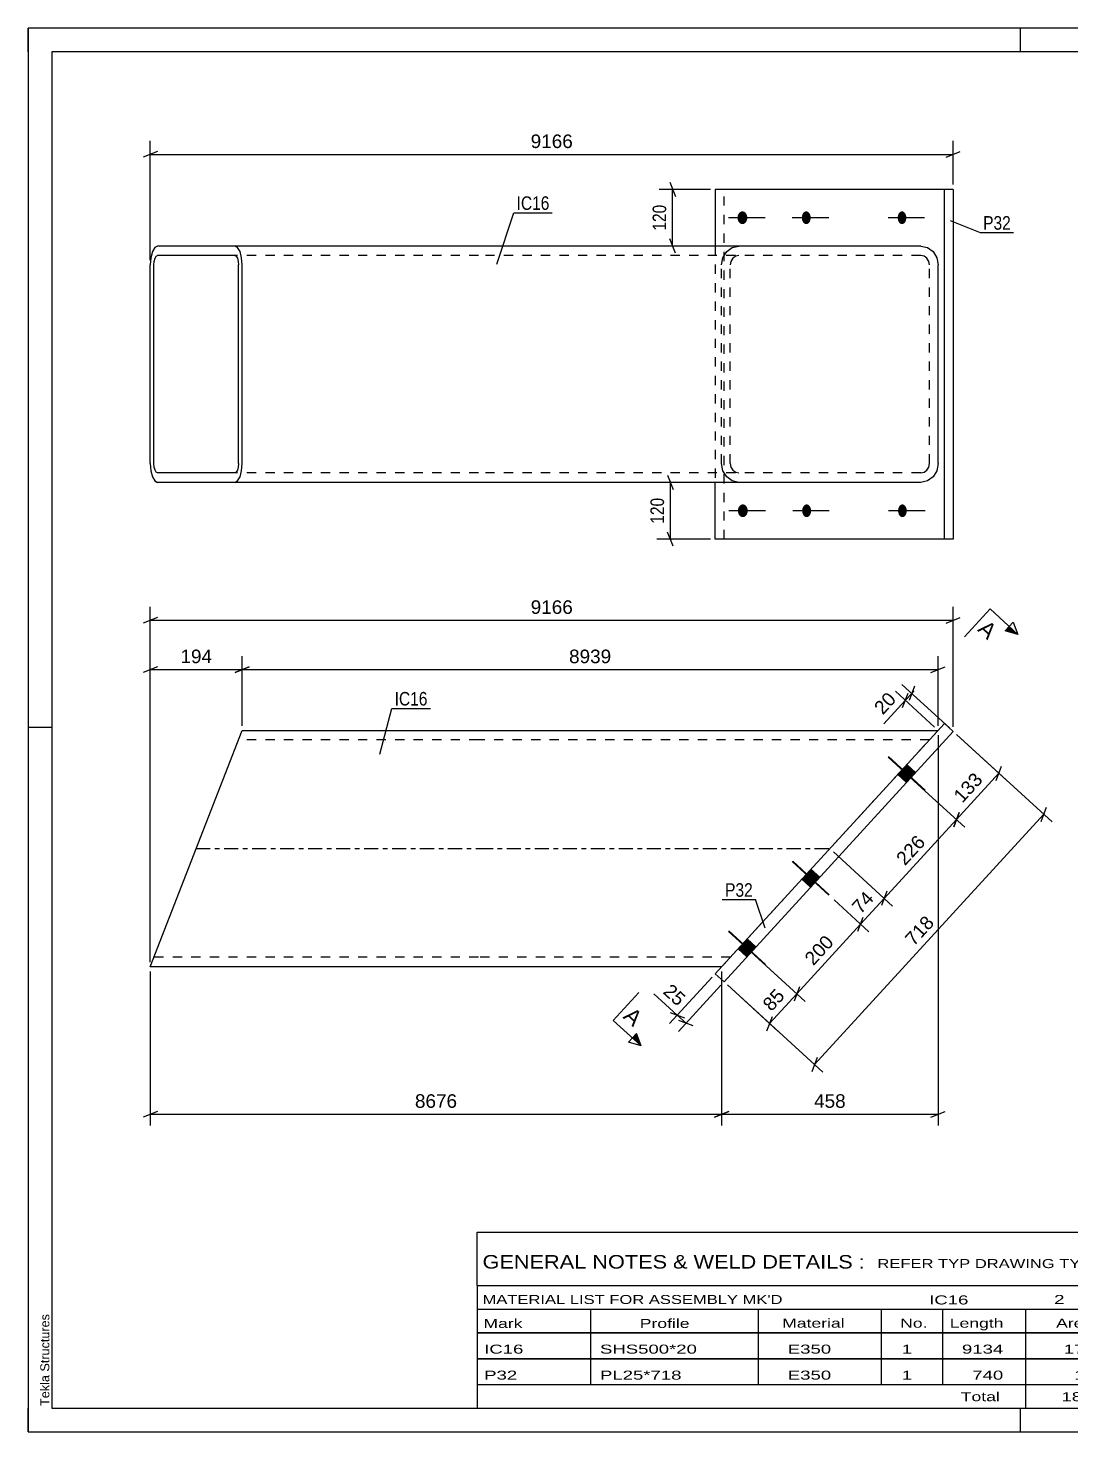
# Model space of a CAD drawing. Header units: millimetres. Extents: x 0 to 420, y 0 to 297.
# Drawn here: x 0 to 220.8, y 0 to 297 of the extents above; entities that cross this region are included whole.
import ezdxf

# ---------------------------------------------------------------- set-up
doc = ezdxf.new("R2010")
doc.units = ezdxf.units.MM
doc.linetypes.add('DXK_LINE_DOT2', pattern=[3.9198, 1.9599, -1.9599])
doc.linetypes.add('DXK_LINE_DOT3', pattern=[5.9187, 2.979, -0.9799, 0.9799, -0.9799])
doc.styles.add('Arial', font='ARIAL.TTF', dxfattribs={"height": 0.2})
doc.styles.add('Arial Narrow', font='ARIALN.TTF', dxfattribs={"height": 0.2})

# ---------------------------------------------------------------- blocks, each defined once
blk = doc.blocks.new('Unknown-762328251-1128')
at = {"color": 5, "linetype": 'Continuous'}
for p, q in [((420, 297), (0, 297)), ((0, 297), (0, 0)), ((0, 292), (0, 297)), ((210, 292), (210, 297)), ((415, 292), (5, 292)), ((5, 292), (5, 5)), ((5, 149), (0, 149)), ((0, 0), (0, 5)), ((5, 5), (415, 5)), ((210, 0), (210, 5)), ((0, 0), (420, 0))]:
    blk.add_line(p, q, dxfattribs=at)
at = {"color": 174, "linetype": 'Continuous', "style": 'Arial'}
blk.add_text('Tekla Structures', height=1.9102, rotation=90, dxfattribs=at).set_placement((4.5, 5.5))
blk = doc.blocks.new('Bolt-762328251-1296 - 1284')
at = {"linetype": 'Continuous'}
for points in [[(185.81, 141.07), (183.99, 139.08), (185.83, 137.39), (187.66, 139.39)], [(165.55, 118.95), (163.73, 116.96), (165.57, 115.27), (167.4, 117.26)], [(152.04, 104.2), (150.22, 102.21), (152.06, 100.52), (153.89, 102.51)]]:
    blk.add_hatch(color=1, dxfattribs=at).paths.add_polyline_path(points)
at = {"color": 1, "linetype": 'Continuous'}
for p, q in [((189.69, 135.69), (181.95, 142.78)), ((187.66, 139.39), (185.81, 141.07)), ((185.83, 137.39), (183.99, 139.08)), ((169.43, 113.56), (161.69, 120.65)), ((167.4, 117.26), (165.55, 118.95)), ((165.57, 115.27), (163.73, 116.96)), ((155.93, 98.81), (148.18, 105.9)), ((153.89, 102.51), (152.04, 104.2)), ((152.06, 100.52), (150.22, 102.21))]:
    blk.add_line(p, q, dxfattribs=at)
blk = doc.blocks.new('Part-762328251-1290 - 1284')
at = {"color": 2, "linetype": 'Continuous'}
for p, q in [((193.88, 149.89), (145.39, 96.94)), ((195.73, 148.2), (193.88, 149.89)), ((147.24, 95.25), (195.73, 148.2)), ((145.39, 96.94), (147.24, 95.25))]:
    blk.add_line(p, q, dxfattribs=at)
blk = doc.blocks.new('Part-762328251-1295 - 1284')
at = {"color": 2, "linetype": 'Continuous'}
for p, q in [((25.86, 98.41), (45.29, 148.41)), ((45.29, 148.41), (95.29, 148.41)), ((95.39, 148.41), (192.53, 148.41)), ((95.29, 98.41), (25.86, 98.41)), ((146.74, 98.41), (95.39, 98.41))]:
    blk.add_line(p, q, dxfattribs=at)
at = {"color": 7, "linetype": 'DXK_LINE_DOT2'}
for p, q in [((95.29, 146.41), (44.51, 146.41)), ((190.7, 146.41), (95.39, 146.41)), ((192.53, 148.41), (146.74, 98.41)), ((192.53, 148.41), (192.53, 148.41)), ((192.53, 148.41), (192.53, 148.41)), ((95.29, 100.41), (26.63, 100.41)), ((148.57, 100.41), (95.39, 100.41))]:
    blk.add_line(p, q, dxfattribs=at)
at = {"color": 7, "linetype": 'DXK_LINE_DOT3'}
for p, q in [((35.57, 123.41), (95.29, 123.41)), ((95.39, 123.41), (169.64, 123.41))]:
    blk.add_line(p, q, dxfattribs=at)
blk = doc.blocks.new('Bolt-762328251-1297 - 1284')
at = {"linetype": 'Continuous'}
for points in [[(185.9, 141.17), (184.07, 139.18), (185.92, 137.49), (187.74, 139.48)], [(165.64, 119.04), (163.81, 117.05), (165.66, 115.36), (167.48, 117.35)], [(152.13, 104.29), (150.31, 102.3), (152.15, 100.61), (153.97, 102.6)]]:
    blk.add_hatch(color=1, dxfattribs=at).paths.add_polyline_path(points)
at = {"color": 1, "linetype": 'Continuous'}
for p, q in [((189.78, 135.78), (182.04, 142.87)), ((187.74, 139.48), (185.9, 141.17)), ((185.92, 137.49), (184.07, 139.18)), ((169.52, 113.66), (161.77, 120.75)), ((167.48, 117.35), (165.64, 119.04)), ((165.66, 115.36), (163.81, 117.05)), ((156.01, 98.91), (148.27, 106)), ((153.97, 102.6), (152.13, 104.29)), ((152.15, 100.61), (150.31, 102.3))]:
    blk.add_line(p, q, dxfattribs=at)
blk = doc.blocks.new('Bolt-762328251-1253 - 1219')
at = {"linetype": 'Continuous'}
for points in [[(152.17, 256.88), (152.15, 256.6), (152.08, 256.33), (151.97, 256.08), (151.83, 255.87), (151.65, 255.71), (151.45, 255.59), (151.24, 255.53), (151.02, 255.53), (150.81, 255.59), (150.61, 255.71), (150.44, 255.87), (150.29, 256.08), (150.18, 256.33), (150.11, 256.6), (150.09, 256.88), (150.11, 257.16), (150.18, 257.43), (150.29, 257.67), (150.44, 257.88), (150.61, 258.05), (150.81, 258.16), (151.02, 258.22), (151.24, 258.22), (151.45, 258.16), (151.65, 258.05), (151.83, 257.88), (151.97, 257.67), (152.08, 257.43), (152.15, 257.16)], [(165.58, 256.88), (165.56, 256.6), (165.5, 256.33), (165.4, 256.08), (165.27, 255.87), (165.11, 255.71), (164.93, 255.59), (164.74, 255.53), (164.54, 255.53), (164.35, 255.59), (164.17, 255.71), (164.01, 255.87), (163.88, 256.08), (163.78, 256.33), (163.72, 256.6), (163.7, 256.88), (163.72, 257.16), (163.78, 257.43), (163.88, 257.67), (164.01, 257.88), (164.17, 258.05), (164.35, 258.16), (164.54, 258.22), (164.74, 258.22), (164.93, 258.16), (165.11, 258.05), (165.27, 257.88), (165.4, 257.67), (165.5, 257.43), (165.56, 257.16)], [(185.81, 256.88), (185.79, 256.6), (185.73, 256.33), (185.64, 256.08), (185.51, 255.87), (185.36, 255.71), (185.18, 255.59), (185, 255.53), (184.81, 255.53), (184.62, 255.59), (184.44, 255.71), (184.29, 255.87), (184.16, 256.08), (184.07, 256.33), (184.01, 256.6), (183.99, 256.88), (184.01, 257.16), (184.07, 257.43), (184.16, 257.67), (184.29, 257.88), (184.44, 258.05), (184.62, 258.16), (184.81, 258.22), (185, 258.22), (185.18, 258.16), (185.36, 258.05), (185.51, 257.88), (185.64, 257.67), (185.73, 257.43), (185.79, 257.16)]]:
    blk.add_hatch(color=1, dxfattribs=at).paths.add_polyline_path(points)
at = {"color": 1, "linetype": 'Continuous'}
for p, q in [((155.93, 256.88), (148.18, 256.88)), ((169.43, 256.88), (161.69, 256.88)), ((189.69, 256.88), (181.95, 256.88))]:
    blk.add_line(p, q, dxfattribs=at)
blk = doc.blocks.new('Part-762328251-1237 - 1219')
at = {"color": 2, "linetype": 'Continuous'}
for p, q in [((145.39, 262.88), (145.39, 250.88)), ((193.88, 262.88), (145.39, 262.88)), ((195.73, 262.88), (193.88, 262.88)), ((193.88, 188.88), (193.88, 262.88)), ((195.73, 262.88), (195.73, 188.88)), ((145.39, 188.88), (145.39, 200.88)), ((195.73, 188.88), (145.39, 188.88))]:
    blk.add_line(p, q, dxfattribs=at)
at = {"color": 7, "linetype": 'DXK_LINE_DOT2'}
for p, q in [((147.24, 188.88), (147.24, 262.88)), ((145.39, 250.88), (145.39, 200.88))]:
    blk.add_line(p, q, dxfattribs=at)
blk = doc.blocks.new('Part-762328251-1252 - 1219')
at = {"color": 2, "linetype": 'Continuous'}
for p, q in [((26.31, 249.71), (25.98, 248.41)), ((26.82, 250.57), (26.31, 249.71)), ((27.41, 250.88), (26.82, 250.57)), ((95.29, 250.88), (27.41, 250.88)), ((44.33, 250.57), (43.74, 250.88)), ((44.84, 249.71), (44.33, 250.57)), ((45.17, 248.41), (44.84, 249.71)), ((188.87, 250.88), (95.39, 250.88)), ((188.87, 250.88), (190.27, 250.57)), ((190.27, 250.57), (191.46, 249.71)), ((191.46, 249.71), (192.25, 248.41)), ((25.98, 248.41), (25.86, 246.88)), ((25.86, 204.88), (25.86, 246.88)), ((26.63, 246.88), (26.69, 247.64)), ((26.63, 204.88), (26.63, 246.88)), ((26.69, 247.64), (26.86, 248.29)), ((26.86, 248.29), (27.11, 248.73)), ((27.11, 248.73), (27.41, 248.88)), ((43.74, 248.88), (27.41, 248.88)), ((43.74, 248.88), (44.03, 248.73)), ((44.03, 248.73), (44.29, 248.29)), ((44.29, 248.29), (44.46, 247.64)), ((44.46, 247.64), (44.51, 246.88)), ((44.51, 204.88), (44.51, 246.88)), ((45.29, 246.88), (45.17, 248.41)), ((45.29, 204.88), (45.29, 246.88)), ((192.25, 248.41), (192.53, 246.88)), ((192.53, 204.88), (192.53, 246.88)), ((25.86, 204.88), (25.98, 203.35)), ((25.98, 203.35), (26.31, 202.05)), ((26.31, 202.05), (26.82, 201.18)), ((26.69, 204.11), (26.63, 204.88)), ((26.86, 203.46), (26.69, 204.11)), ((27.11, 203.03), (26.86, 203.46)), ((27.41, 202.88), (27.11, 203.03)), ((43.74, 202.88), (27.41, 202.88)), ((44.03, 203.03), (43.74, 202.88)), ((44.29, 203.46), (44.03, 203.03)), ((44.46, 204.11), (44.29, 203.46)), ((44.33, 201.18), (44.84, 202.05)), ((44.51, 204.88), (44.46, 204.11)), ((44.84, 202.05), (45.17, 203.35)), ((45.17, 203.35), (45.29, 204.88)), ((191.46, 202.05), (190.27, 201.18)), ((192.25, 203.35), (191.46, 202.05)), ((192.53, 204.88), (192.25, 203.35)), ((26.82, 201.18), (27.41, 200.88)), ((95.29, 200.88), (27.41, 200.88)), ((43.74, 200.88), (44.33, 201.18)), ((188.87, 200.88), (95.39, 200.88)), ((190.27, 201.18), (188.87, 200.88))]:
    blk.add_line(p, q, dxfattribs=at)
at = {"color": 7, "linetype": 'DXK_LINE_DOT2'}
for p, q in [((147.02, 248.41), (147.82, 249.71)), ((147.82, 249.71), (149, 250.57)), ((149, 250.57), (150.41, 250.88)), ((95.29, 248.88), (43.74, 248.88)), ((188.87, 248.88), (95.39, 248.88)), ((146.74, 246.88), (147.02, 248.41)), ((146.74, 204.88), (146.74, 246.88)), ((148.71, 247.64), (148.57, 246.88)), ((148.57, 204.88), (148.57, 246.88)), ((149.11, 248.29), (148.71, 247.64)), ((149.71, 248.73), (149.11, 248.29)), ((150.41, 248.88), (149.71, 248.73)), ((189.57, 248.73), (188.87, 248.88)), ((190.16, 248.29), (189.57, 248.73)), ((190.56, 247.64), (190.16, 248.29)), ((190.7, 246.88), (190.56, 247.64)), ((190.7, 204.88), (190.7, 246.88)), ((95.29, 202.88), (43.74, 202.88)), ((188.87, 202.88), (95.39, 202.88)), ((147.02, 203.35), (146.74, 204.88)), ((147.82, 202.05), (147.02, 203.35)), ((149, 201.18), (147.82, 202.05)), ((148.57, 204.88), (148.71, 204.11)), ((148.71, 204.11), (149.11, 203.46)), ((149.11, 203.46), (149.71, 203.03)), ((149.71, 203.03), (150.41, 202.88)), ((188.87, 202.88), (189.57, 203.03)), ((189.57, 203.03), (190.16, 203.46)), ((190.16, 203.46), (190.56, 204.11)), ((190.56, 204.11), (190.7, 204.88)), ((150.41, 200.88), (149, 201.18))]:
    blk.add_line(p, q, dxfattribs=at)
blk = doc.blocks.new('Bolt-762328251-1254 - 1219')
at = {"linetype": 'Continuous'}
for points in [[(152.26, 194.88), (152.24, 194.6), (152.17, 194.33), (152.06, 194.08), (151.91, 193.87), (151.74, 193.71), (151.54, 193.59), (151.33, 193.53), (151.11, 193.53), (150.9, 193.59), (150.7, 193.71), (150.52, 193.87), (150.38, 194.08), (150.27, 194.33), (150.2, 194.6), (150.18, 194.88), (150.2, 195.16), (150.27, 195.43), (150.38, 195.67), (150.52, 195.88), (150.7, 196.05), (150.9, 196.16), (151.11, 196.22), (151.33, 196.22), (151.54, 196.16), (151.74, 196.05), (151.91, 195.88), (152.06, 195.67), (152.17, 195.43), (152.24, 195.16)], [(165.67, 194.88), (165.65, 194.6), (165.59, 194.33), (165.49, 194.08), (165.36, 193.87), (165.2, 193.71), (165.02, 193.59), (164.82, 193.53), (164.63, 193.53), (164.43, 193.59), (164.25, 193.71), (164.09, 193.87), (163.96, 194.08), (163.86, 194.33), (163.8, 194.6), (163.78, 194.88), (163.8, 195.16), (163.86, 195.43), (163.96, 195.67), (164.09, 195.88), (164.25, 196.05), (164.43, 196.16), (164.63, 196.22), (164.82, 196.22), (165.02, 196.16), (165.2, 196.05), (165.36, 195.88), (165.49, 195.67), (165.59, 195.43), (165.65, 195.16)], [(185.9, 194.88), (185.88, 194.6), (185.82, 194.33), (185.72, 194.08), (185.6, 193.87), (185.44, 193.71), (185.27, 193.59), (185.08, 193.53), (184.89, 193.53), (184.7, 193.59), (184.53, 193.71), (184.38, 193.87), (184.25, 194.08), (184.15, 194.33), (184.09, 194.6), (184.07, 194.88), (184.09, 195.16), (184.15, 195.43), (184.25, 195.67), (184.38, 195.88), (184.53, 196.05), (184.7, 196.16), (184.89, 196.22), (185.08, 196.22), (185.27, 196.16), (185.44, 196.05), (185.6, 195.88), (185.72, 195.67), (185.82, 195.43), (185.88, 195.16)]]:
    blk.add_hatch(color=1, dxfattribs=at).paths.add_polyline_path(points)
at = {"color": 1, "linetype": 'Continuous'}
for p, q in [((156.01, 194.88), (148.27, 194.88)), ((169.52, 194.88), (161.77, 194.88)), ((189.78, 194.88), (182.04, 194.88))]:
    blk.add_line(p, q, dxfattribs=at)
blk = doc.blocks.new('StraightDimension-762328251-1321 - 1284')
at = {"color": 7, "linetype": 'Continuous'}
for p, q in [((27.36, 172.32), (24.36, 171.12)), ((25.86, 99.41), (25.86, 174.57)), ((194.23, 171.12), (197.23, 172.32)), ((195.73, 149.2), (195.73, 174.57)), ((25.86, 171.72), (195.73, 171.72))]:
    blk.add_line(p, q, dxfattribs=at)
at = {"color": 0}
blk.add_wipeout([(115.84, 172.47), (115.84, 176.67), (105.74, 176.67), (105.74, 172.47)], dxfattribs=at)
at = {"color": 3, "style": 'Arial'}
blk.add_text('9166', height=2.865, dxfattribs=at).set_placement((106.34, 173.07))
blk = doc.blocks.new('StraightDimension-762328251-1429 - 1284')
at = {"color": 7, "linetype": 'Continuous'}
for p, q in [((144.72, 96.2), (135.73, 86.39)), ((146.56, 94.51), (137.58, 84.7)), ((135.84, 88.73), (138.87, 87.59)), ((137.36, 88.16), (139.2, 86.47)), ((140.71, 85.9), (137.69, 87.04))]:
    blk.add_line(p, q, dxfattribs=at)
at = {"color": 0}
blk.add_wipeout([(137.47, 89.07), (140.31, 92.16), (136.15, 95.98), (133.31, 92.88)], dxfattribs=at)
at = {"color": 7, "linetype": 'Continuous'}
blk.add_line((137.36, 88.16), (132.42, 92.68), dxfattribs=at)
blk.add_line((137.36, 88.16), (132.42, 92.68), dxfattribs=at)
at = {"color": 3, "style": 'Arial'}
blk.add_text('25', height=2.865, rotation=-42.4848, dxfattribs=at).set_placement((134.16, 92.92))
blk = doc.blocks.new('StraightDimension-762328251-1441 - 1284')
at = {"color": 7, "linetype": 'Continuous'}
for p, q in [((196.46, 147.52), (216.65, 129.04)), ((214.31, 129.15), (215.45, 132.17)), ((166.39, 77.71), (214.88, 130.66)), ((147.97, 94.57), (168.16, 76.09)), ((166.96, 79.22), (165.82, 76.2))]:
    blk.add_line(p, q, dxfattribs=at)
at = {"color": 0}
blk.add_wipeout([(192.74, 107.59), (189.64, 110.43), (184.33, 104.62), (187.42, 101.79)], dxfattribs=at)
at = {"color": 3, "style": 'Arial'}
blk.add_text('718', height=2.865, rotation=47.5154, dxfattribs=at).set_placement((187.39, 102.63))
blk = doc.blocks.new('StraightDimension-762328251-1306 - 1284')
at = {"color": 7, "linetype": 'Continuous'}
for p, q in [((192.53, 147.41), (192.53, 64.82)), ((146.74, 97.41), (146.74, 64.82)), ((148.24, 67.82), (145.24, 66.62)), ((146.74, 67.22), (192.53, 67.22)), ((191.03, 66.62), (194.03, 67.82))]:
    blk.add_line(p, q, dxfattribs=at)
at = {"color": 0}
blk.add_wipeout([(173.57, 67.97), (173.57, 72.17), (165.7, 72.17), (165.7, 67.97)], dxfattribs=at)
at = {"color": 3, "style": 'Arial'}
blk.add_text('458', height=2.865, dxfattribs=at).set_placement((166.3, 68.57))
blk = doc.blocks.new('StraightDimension-762328251-1312 - 1284')
at = {"color": 7, "linetype": 'Continuous'}
for p, q in [((25.86, 97.41), (25.86, 64.82)), ((146.74, 97.41), (146.74, 64.82)), ((27.36, 67.82), (24.36, 66.62)), ((25.86, 67.22), (146.74, 67.22)), ((145.24, 66.62), (148.24, 67.82))]:
    blk.add_line(p, q, dxfattribs=at)
at = {"color": 0}
blk.add_wipeout([(91.35, 67.97), (91.35, 72.17), (81.25, 72.17), (81.25, 67.97)], dxfattribs=at)
at = {"color": 3, "style": 'Arial'}
blk.add_text('8676', height=2.865, dxfattribs=at).set_placement((81.85, 68.57))
blk = doc.blocks.new('StraightDimension-762328251-1332 - 1284')
at = {"color": 7, "linetype": 'Continuous'}
for p, q in [((45.29, 149.41), (45.29, 164.14)), ((192.53, 149.41), (192.53, 164.14)), ((46.79, 161.89), (43.79, 160.69)), ((45.29, 161.29), (192.53, 161.29)), ((191.03, 160.69), (194.03, 161.89))]:
    blk.add_line(p, q, dxfattribs=at)
at = {"color": 0}
blk.add_wipeout([(123.96, 162.04), (123.96, 166.24), (113.86, 166.24), (113.86, 162.04)], dxfattribs=at)
at = {"color": 3, "style": 'Arial'}
blk.add_text('8939', height=2.865, dxfattribs=at).set_placement((114.46, 162.64))
blk = doc.blocks.new('StraightDimension-762328251-1343 - 1284')
at = {"color": 7, "linetype": 'Continuous'}
for p, q in [((25.86, 99.41), (25.86, 164.14)), ((45.29, 149.41), (45.29, 164.14)), ((27.36, 161.89), (24.36, 160.69)), ((25.86, 161.29), (45.29, 161.29)), ((43.79, 160.69), (46.79, 161.89))]:
    blk.add_line(p, q, dxfattribs=at)
at = {"color": 0}
blk.add_wipeout([(39.51, 162.04), (39.51, 166.24), (31.64, 166.24), (31.64, 162.04)], dxfattribs=at)
at = {"color": 3, "style": 'Arial'}
blk.add_text('194', height=2.865, dxfattribs=at).set_placement((32.24, 162.64))
blk = doc.blocks.new('StraightDimension-762328251-1453 - 1284')
at = {"color": 7, "linetype": 'Continuous'}
for p, q in [((194.99, 148.87), (184.85, 158.16)), ((187.52, 157.75), (186.38, 154.72)), ((191.79, 149.09), (183.49, 156.69)), ((185.03, 153.25), (186.17, 156.27)), ((185.6, 154.76), (186.95, 156.24)), ((186.95, 156.24), (187.44, 156.77))]:
    blk.add_line(p, q, dxfattribs=at)
at = {"color": 0}
blk.add_wipeout([(184.69, 154.88), (181.59, 157.72), (177.78, 153.55), (180.87, 150.72)], dxfattribs=at)
at = {"color": 7, "linetype": 'Continuous'}
blk.add_line((185.6, 154.76), (181.07, 149.82), dxfattribs=at)
blk.add_line((185.6, 154.76), (181.07, 149.82), dxfattribs=at)
at = {"color": 3, "style": 'Arial'}
blk.add_text('20', height=2.865, rotation=47.5154, dxfattribs=at).set_placement((180.84, 151.56))
blk = doc.blocks.new('StraightDimension-762328251-3483 - 1284')
at = {"color": 7, "linetype": 'Continuous'}
for p, q in [((196.46, 147.52), (207.15, 137.73)), ((204.81, 137.84), (205.95, 140.86)), ((187.48, 137.71), (198.17, 127.92)), ((196.4, 129.54), (205.38, 139.35)), ((196.97, 131.06), (195.83, 128.03))]:
    blk.add_line(p, q, dxfattribs=at)
at = {"color": 0}
blk.add_wipeout([(203, 137.86), (199.9, 140.69), (194.59, 134.89), (197.68, 132.05)], dxfattribs=at)
at = {"color": 3, "style": 'Arial'}
blk.add_text('133', height=2.865, rotation=47.5154, dxfattribs=at).set_placement((197.65, 132.9))
blk = doc.blocks.new('StraightDimension-762328251-3484 - 1284')
at = {"color": 7, "linetype": 'Continuous'}
for p, q in [((187.48, 137.71), (198.17, 127.92)), ((195.83, 128.03), (196.97, 131.06)), ((181.14, 112.88), (196.4, 129.54)), ((170.37, 122.73), (182.91, 111.26)), ((181.71, 114.39), (180.57, 111.37))]:
    blk.add_line(p, q, dxfattribs=at)
at = {"color": 0}
blk.add_wipeout([(190.88, 124.62), (187.78, 127.46), (182.46, 121.65), (185.56, 118.81)], dxfattribs=at)
at = {"color": 3, "style": 'Arial'}
blk.add_text('226', height=2.865, rotation=47.5154, dxfattribs=at).set_placement((185.52, 119.66))
blk = doc.blocks.new('StraightDimension-762328251-3485 - 1284')
at = {"color": 7, "linetype": 'Continuous'}
for p, q in [((170.37, 122.73), (182.91, 111.26)), ((176.14, 107.42), (181.14, 112.88)), ((181.71, 114.39), (180.57, 111.37)), ((170.54, 112.55), (177.91, 105.8)), ((175.57, 105.91), (176.71, 108.93))]:
    blk.add_line(p, q, dxfattribs=at)
at = {"color": 0}
blk.add_wipeout([(179.99, 112.74), (176.9, 115.57), (173.08, 111.41), (176.18, 108.57)], dxfattribs=at)
at = {"color": 3, "style": 'Arial'}
blk.add_text('74', height=2.865, rotation=47.5154, dxfattribs=at).set_placement((176.14, 109.42))
blk = doc.blocks.new('StraightDimension-762328251-3486 - 1284')
at = {"color": 7, "linetype": 'Continuous'}
for p, q in [((170.54, 112.55), (177.91, 105.8)), ((162.64, 92.67), (176.14, 107.42)), ((175.57, 105.91), (176.71, 108.93)), ((153.71, 100.84), (164.41, 91.05)), ((163.21, 94.18), (162.06, 91.16))]:
    blk.add_line(p, q, dxfattribs=at)
at = {"color": 0}
blk.add_wipeout([(171.49, 103.45), (168.4, 106.29), (163.08, 100.49), (166.18, 97.65)], dxfattribs=at)
at = {"color": 3, "style": 'Arial'}
blk.add_text('200', height=2.865, rotation=47.5154, dxfattribs=at).set_placement((166.14, 98.5))
blk = doc.blocks.new('StraightDimension-762328251-3487 - 1284')
at = {"color": 7, "linetype": 'Continuous'}
for p, q in [((153.71, 100.84), (164.41, 91.05)), ((147.97, 94.57), (158.66, 84.78)), ((156.89, 86.4), (162.64, 92.67)), ((163.21, 94.18), (162.06, 91.16)), ((156.32, 84.89), (157.47, 87.91))]:
    blk.add_line(p, q, dxfattribs=at)
at = {"color": 0}
blk.add_wipeout([(161.12, 92.12), (158.02, 94.96), (154.21, 90.8), (157.3, 87.96)], dxfattribs=at)
at = {"color": 3, "style": 'Arial'}
blk.add_text('85', height=2.865, rotation=47.5154, dxfattribs=at).set_placement((157.27, 88.81))
blk = doc.blocks.new('StraightDimension-762328251-1257 - 1219')
at = {"color": 7, "linetype": 'Continuous'}
for p, q in [((135.3, 202.38), (136.5, 199.38)), ((144.39, 200.88), (133.05, 200.88)), ((135.9, 188.88), (135.9, 200.88)), ((136.5, 187.38), (135.3, 190.38)), ((144.39, 188.88), (133.05, 188.88))]:
    blk.add_line(p, q, dxfattribs=at)
at = {"color": 0}
blk.add_wipeout([(135.15, 198.22), (130.95, 198.22), (130.95, 191.54), (135.15, 191.54)], dxfattribs=at)
at = {"color": 3, "style": 'Arial Narrow'}
blk.add_text('120', height=2.863, rotation=90.0002, dxfattribs=at).set_placement((134.55, 192.14))
blk = doc.blocks.new('StraightDimension-762328251-1265 - 1219')
at = {"color": 7, "linetype": 'Continuous'}
for p, q in [((135.75, 264.38), (136.95, 261.38)), ((144.39, 262.88), (133.5, 262.88)), ((136.35, 250.88), (136.35, 262.88)), ((144.39, 250.88), (133.5, 250.88)), ((136.95, 249.38), (135.75, 252.38))]:
    blk.add_line(p, q, dxfattribs=at)
at = {"color": 0}
blk.add_wipeout([(135.6, 260.22), (131.4, 260.22), (131.4, 253.54), (135.6, 253.54)], dxfattribs=at)
at = {"color": 3, "style": 'Arial Narrow'}
blk.add_text('120', height=2.863, rotation=90.0002, dxfattribs=at).set_placement((135, 254.14))
blk = doc.blocks.new('StraightDimension-762328251-1272 - 1219')
at = {"color": 7, "linetype": 'Continuous'}
for p, q in [((27.36, 270.87), (24.36, 269.67)), ((25.86, 247.88), (25.86, 273.12)), ((194.23, 269.67), (197.23, 270.87)), ((195.73, 263.88), (195.73, 273.12)), ((25.86, 270.27), (195.73, 270.27))]:
    blk.add_line(p, q, dxfattribs=at)
at = {"color": 0}
blk.add_wipeout([(115.84, 271.02), (115.84, 275.22), (105.74, 275.22), (105.74, 271.02)], dxfattribs=at)
at = {"color": 3, "style": 'Arial'}
blk.add_text('9166', height=2.865, dxfattribs=at).set_placement((106.34, 271.62))
blk = doc.blocks.new('Unknown-762328251-3637')
at = {"color": 7, "linetype": 'Continuous'}
for p, q in [((95, 42.25), (255, 42.25)), ((95, 31), (95, 42.25)), ((255, 42.25), (255, 31)), ((95, 31), (255, 31)), ((95, 31), (95, 26)), ((255, 31), (255, 26)), ((95, 26), (255, 26)), ((95, 26), (95, 21)), ((119, 26), (119, 21)), ((154.5, 26), (154.5, 21)), ((180.5, 26), (180.5, 21)), ((193.5, 26), (193.5, 21)), ((211, 26), (211, 21)), ((233, 26), (233, 21)), ((255, 26), (255, 21)), ((95, 21), (255, 21)), ((95, 20.95), (95, 15.55)), ((95, 20.95), (255, 20.95)), ((119, 21), (119, 15.5)), ((154.5, 21), (154.5, 15.5)), ((180.5, 21), (180.5, 15.5)), ((193.5, 21), (193.5, 15.5)), ((211, 21), (211, 15.5)), ((233, 21), (233, 15.5)), ((255, 20.95), (255, 15.55)), ((95, 15.55), (255, 15.55)), ((95, 15.45), (95, 10.05)), ((95, 15.45), (255, 15.45)), ((119, 15.5), (119, 10)), ((154.5, 15.5), (154.5, 10)), ((180.5, 15.5), (180.5, 10)), ((193.5, 15.5), (193.5, 10)), ((211, 15.5), (211, 10)), ((233, 15.5), (233, 10)), ((255, 15.45), (255, 10.05)), ((95, 10.05), (255, 10.05)), ((95, 10), (255, 10)), ((95, 10), (95, 5)), ((211, 10), (211, 5)), ((233, 10), (233, 5)), ((255, 10), (255, 5)), ((95, 5), (255, 5))]:
    blk.add_line(p, q, dxfattribs=at)
at = {"color": 7, "style": 'Arial Narrow'}
for s, height, width, p in [('GENERAL NOTES & WELD DETAILS :', 2.8633, 1.4, (96.15, 34.56)), ('REFER TYP DRAWING TYP-01', 1.9089, 1.6, (179.7, 34.66)), ("MATERIAL LIST FOR ASSEMBLY MK'D", 1.9089, 1.6, (96.15, 27.06)), ('IC16', 1.909, 1.794707, (190.65, 26.97)), ('2', 1.91, 1.794707, (217.08, 27.06)), ('No. Required', 1.9089, 1.6, (226.41, 27.06)), ('Mark', 1.909, 1.7, (96.34, 22)), ('Profile', 1.909, 1.7, (129.41, 22)), ('Material', 1.909, 1.7, (159.54, 22.06)), ('No.', 1.909, 1.7, (184.5, 22.06)), ('Length', 1.909, 1.7, (195, 22.06)), ('Area', 1.909, 1.7, (217.5, 22.06)), ('Weight', 1.909, 1.7, (237, 22.06))]:
    blk.add_text(s, height=height, dxfattribs=dict(at, width=width)).set_placement(p)
at = {"color": 7, "linetype": 'Continuous', "style": 'Arial Narrow'}
for s, height, width, p in [('IC16', 1.909, 1.794707, (96.5, 16.56)), ('SHS500*20', 1.909, 1.794707, (121, 16.56)), ('E350', 1.909, 1.794707, (160.74, 16.56)), ('1', 1.91, 1.794707, (184.86, 16.56)), ('9134', 1.909, 1.794707, (197.58, 16.56)), ('17.7', 1.909, 1.794707, (219.13, 16.56)), ('2655.0', 1.909, 1.794707, (235.77, 16.56)), ('P32', 1.909, 1.794707, (96.5, 11.06)), ('PL25*718', 1.909, 1.794707, (121, 11.06)), ('E350', 1.909, 1.794707, (160.74, 11.06)), ('1', 1.91, 1.794707, (184.86, 11.06)), ('740', 1.909, 1.794707, (199.77, 11.06)), ('1.1', 1.909, 1.794707, (221.32, 11.06)), ('104.3', 1.909, 1.794707, (237.96, 11.06)), ('Total', 1.909, 1.7, (197.33, 6.5)), ('18.8', 1.909, 1.794707, (218.64, 6.5)), ('2759.2', 1.909, 1.794707, (235.77, 6.5))]:
    blk.add_text(s, height=height, dxfattribs=dict(at, width=width)).set_placement(p)
blk = doc.blocks.new('Mark-762328251-1286 - 1284')
at = {"color": 0}
blk.add_wipeout([(153.32, 113.22), (153.32, 116.22), (147.47, 116.22), (147.47, 113.22)], dxfattribs=at)
blk.add_wipeout([(153.32, 113.22), (153.32, 116.22), (147.47, 116.22), (147.47, 113.22)], dxfattribs=at)
at = {"color": 30, "linetype": 'Continuous'}
for p in [(146.87, 112.62), (155.98, 106.55)]:
    blk.add_line(p, (153.92, 112.62), dxfattribs=at)
at = {"color": 3, "style": 'Arial Narrow'}
blk.add_text('P32', height=2.863, dxfattribs=at).set_placement((147.47, 113.22))
blk = doc.blocks.new('Mark-762328251-1291 - 1284')
at = {"color": 0}
blk.add_wipeout([(84.51, 153.68), (84.51, 156.68), (77.56, 156.68), (77.56, 153.68)], dxfattribs=at)
blk.add_wipeout([(84.51, 153.68), (84.51, 156.68), (77.56, 156.68), (77.56, 153.68)], dxfattribs=at)
at = {"color": 30, "linetype": 'Continuous'}
for p, q in [((74.41, 143.39), (76.96, 153.08)), ((76.96, 153.08), (85.11, 153.08))]:
    blk.add_line(p, q, dxfattribs=at)
at = {"color": 3, "style": 'Arial Narrow'}
blk.add_text('IC16', height=2.863, dxfattribs=at).set_placement((77.56, 153.68))
blk = doc.blocks.new('SectionMark-762328251-1508 - 1284')
at = {"color": 6, "linetype": 'Continuous'}
for p, q in [((208.42, 171.32), (209.42, 168.71)), ((129.71, 81.67), (127.02, 82.43))]:
    blk.add_line(p, q, dxfattribs=at)
at = {"color": 0, "linetype": 'Continuous'}
for points in [[(203, 167.46), (205.37, 170.05), (203.07, 172.15), (200.71, 169.57)], [(128.02, 85.58), (130.38, 88.16), (128.09, 90.26), (125.73, 87.68)]]:
    blk.add_wipeout(points, dxfattribs=at)
at = {"linetype": 'Continuous'}
for points in [[(206.73, 169.48), (207.58, 170.4), (209.42, 168.71)], [(127.86, 83.35), (128.71, 84.28), (129.71, 81.67)]]:
    blk.add_hatch(color=6, dxfattribs=at).paths.add_polyline_path(points)
at = {"color": 6, "linetype": 'Continuous'}
for p, q in [((203.52, 174.11), (198.12, 168.21)), ((203.52, 174.11), (209.42, 168.71)), ((206.73, 169.48), (208.42, 171.32)), ((209.42, 168.71), (206.73, 169.48)), ((123.81, 87.07), (129.21, 92.97)), ((123.81, 87.07), (129.71, 81.67)), ((128.71, 84.28), (127.02, 82.43)), ((129.71, 81.67), (128.71, 84.28))]:
    blk.add_line(p, q, dxfattribs=at)
at = {"color": 3, "linetype": 'Continuous', "style": 'Arial'}
for p in [(200.71, 169.57), (125.73, 87.68)]:
    blk.add_text('A', height=3.34, rotation=-42.4848, dxfattribs=at).set_placement(p)
blk = doc.blocks.new('Mark-762328251-1248 - 1219')
at = {"color": 0}
blk.add_wipeout([(110.31, 258.54), (110.31, 261.54), (103.36, 261.54), (103.36, 258.54)], dxfattribs=at)
blk.add_wipeout([(110.31, 258.54), (110.31, 261.54), (103.36, 261.54), (103.36, 258.54)], dxfattribs=at)
at = {"color": 30, "linetype": 'Continuous'}
for p, q in [((99.16, 247.04), (102.76, 257.94)), ((102.76, 257.94), (110.91, 257.94))]:
    blk.add_line(p, q, dxfattribs=at)
at = {"color": 3, "style": 'Arial Narrow'}
blk.add_text('IC16', height=2.863, dxfattribs=at).set_placement((103.36, 258.54))
blk = doc.blocks.new('Mark-762328251-1232 - 1219')
at = {"color": 0}
blk.add_wipeout([(207.91, 254.35), (207.91, 257.35), (202.07, 257.35), (202.07, 254.35)], dxfattribs=at)
blk.add_wipeout([(207.91, 254.35), (207.91, 257.35), (202.07, 257.35), (202.07, 254.35)], dxfattribs=at)
at = {"color": 30, "linetype": 'Continuous'}
for p, q in [((195.1, 256.31), (201.47, 253.75)), ((201.47, 253.75), (208.51, 253.75))]:
    blk.add_line(p, q, dxfattribs=at)
at = {"color": 3, "style": 'Arial Narrow'}
blk.add_text('P32', height=2.863, dxfattribs=at).set_placement((202.07, 254.35))

msp = doc.modelspace()

# ---------------------------------------------------------------- block references
for name in ['Unknown-762328251-1128', 'Part-762328251-1237 - 1219', 'Bolt-762328251-1253 - 1219', 'Part-762328251-1252 - 1219', 'Bolt-762328251-1254 - 1219', 'Part-762328251-1290 - 1284', 'Part-762328251-1295 - 1284', 'Bolt-762328251-1296 - 1284', 'Bolt-762328251-1297 - 1284', 'Unknown-762328251-3637']:
    msp.add_blockref(name, (0, 0))

# ---------------------------------------------------------------- next in the draw order: block references
for name in ['StraightDimension-762328251-1265 - 1219', 'StraightDimension-762328251-1257 - 1219', 'StraightDimension-762328251-1321 - 1284', 'StraightDimension-762328251-1429 - 1284']:
    msp.add_blockref(name, (0, 0))

# ---------------------------------------------------------------- next in the draw order: block references
for name in ['StraightDimension-762328251-1272 - 1219', 'StraightDimension-762328251-1332 - 1284', 'StraightDimension-762328251-1441 - 1284']:
    msp.add_blockref(name, (0, 0))

# ---------------------------------------------------------------- next in the draw order: block references
for name in ['Mark-762328251-1248 - 1219', 'Mark-762328251-1232 - 1219', 'StraightDimension-762328251-1343 - 1284', 'Mark-762328251-1291 - 1284', 'StraightDimension-762328251-1306 - 1284']:
    msp.add_blockref(name, (0, 0))

# ---------------------------------------------------------------- next in the draw order: block references
for name in ['StraightDimension-762328251-1453 - 1284', 'StraightDimension-762328251-1312 - 1284']:
    msp.add_blockref(name, (0, 0))

# ---------------------------------------------------------------- next in the draw order: block references
msp.add_blockref('StraightDimension-762328251-3483 - 1284', (0, 0))

# ---------------------------------------------------------------- next in the draw order: block references
msp.add_blockref('StraightDimension-762328251-3484 - 1284', (0, 0))

# ---------------------------------------------------------------- next in the draw order: block references
msp.add_blockref('StraightDimension-762328251-3485 - 1284', (0, 0))

# ---------------------------------------------------------------- next in the draw order: block references
msp.add_blockref('StraightDimension-762328251-3486 - 1284', (0, 0))

# ---------------------------------------------------------------- next in the draw order: block references
for name in ['Mark-762328251-1286 - 1284', 'StraightDimension-762328251-3487 - 1284']:
    msp.add_blockref(name, (0, 0))

# ---------------------------------------------------------------- next in the draw order: block references
msp.add_blockref('SectionMark-762328251-1508 - 1284', (0, 0))

doc.saveas('drawing.dxf')
